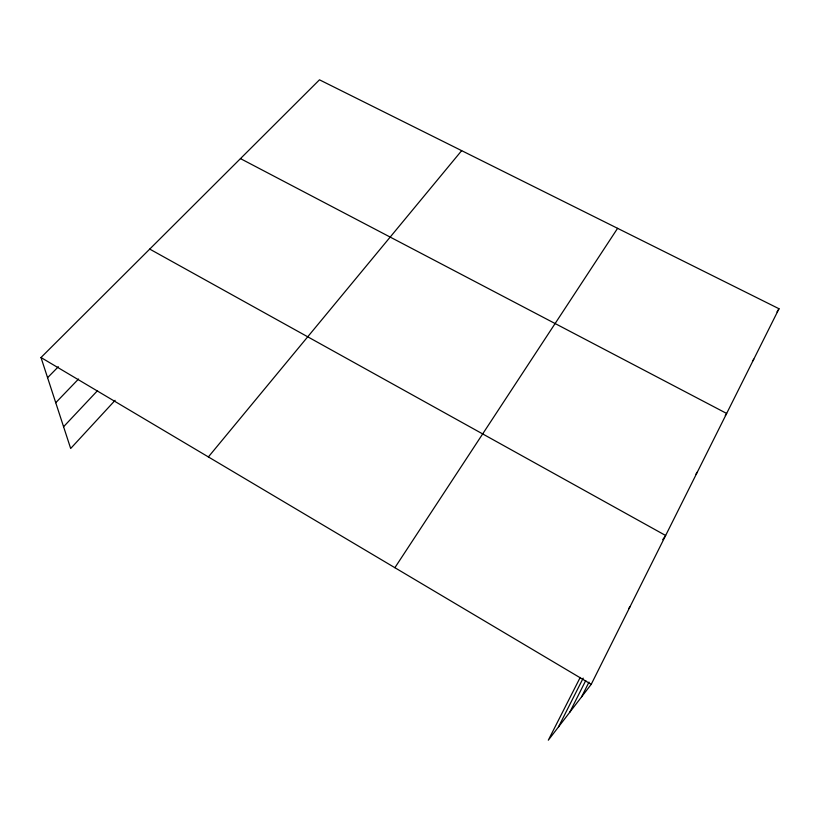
<?xml version="1.0" encoding="UTF-8"?>
<svg xmlns="http://www.w3.org/2000/svg" width="820" height="820" viewBox="0 0 820 820"><rect width="100%" height="100%" fill="white"/><g stroke="black" fill="none" stroke-linecap="round" stroke-linejoin="round"><path stroke-width="1.23" d="M580.201 677.443L548.313 740.183L591.23 684.321L779 308.74L319.482 79.817L41 357.52L70.674 448.489L115.107 400.334M581.595 696.856L588.996 682.117M569.736 712.293L585.757 680.528M558.461 726.981L583.194 678.12M776.97 311.918L779 308.74M752.452 361.22L753.785 359.17M394.881 567.696L617.593 228.329M725.269 415.535L726.653 413.454L240.465 158.608M695.934 474.155L697.359 472.043M662.714 539.683L665.635 535.491L149.732 249.095M628.612 608.635L630.088 606.595M208.382 456.935L461.66 150.644M63.581 426.738L97.57 390.607M55.739 402.722L78.546 379.014M47.581 377.682L58.353 366.735M41 357.52L591.23 684.321"/></g></svg>
